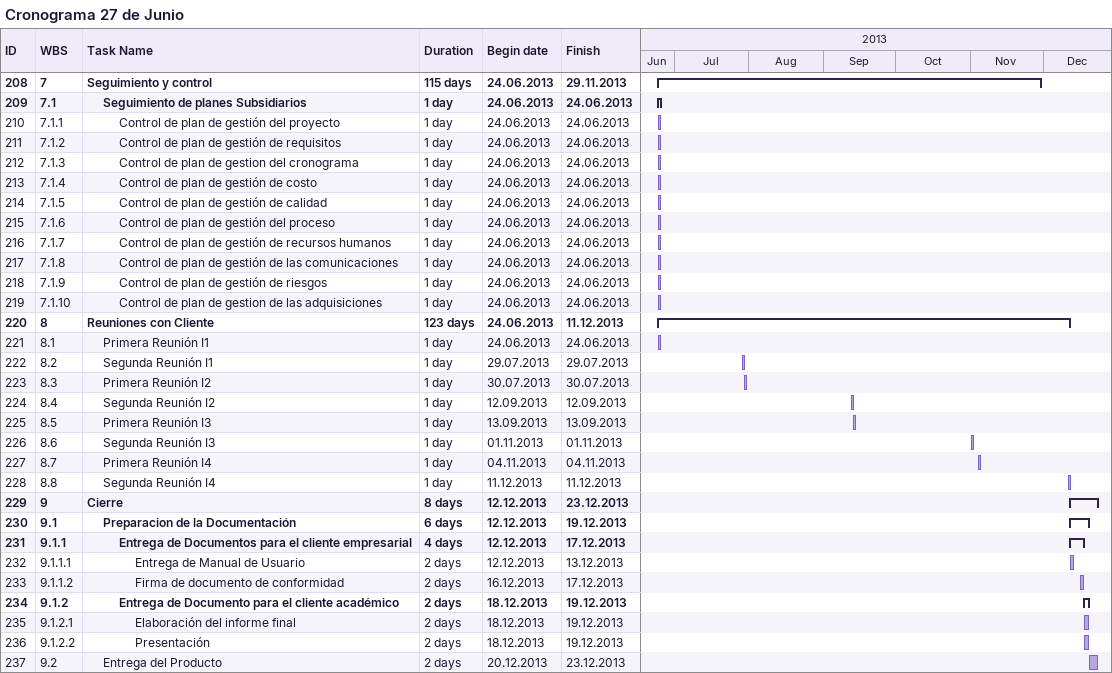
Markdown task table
Cronograma 27 de Junio

| ID | WBS | Task | Duration | Start | Finish |
|---|---|---|---|---|---|
| 208 | 7 | **Seguimiento y control** | 115d | 2013-06-24 | 2013-11-29 |
| 209 | 7.1 | **Seguimiento de planes Subsidiarios** | 1d | 2013-06-24 | 2013-06-24 |
| 210 | 7.1.1 | Control de plan de gestión del proyecto | 1d | 2013-06-24 | 2013-06-24 |
| 211 | 7.1.2 | Control de plan de gestión de requisitos | 1d | 2013-06-24 | 2013-06-24 |
| 212 | 7.1.3 | Control de plan de gestion del cronograma | 1d | 2013-06-24 | 2013-06-24 |
| 213 | 7.1.4 | Control de plan de gestión de costo | 1d | 2013-06-24 | 2013-06-24 |
| 214 | 7.1.5 | Control de plan de gestión de calidad | 1d | 2013-06-24 | 2013-06-24 |
| 215 | 7.1.6 | Control de plan de gestión del proceso | 1d | 2013-06-24 | 2013-06-24 |
| 216 | 7.1.7 | Control de plan de gestión de recursos humanos | 1d | 2013-06-24 | 2013-06-24 |
| 217 | 7.1.8 | Control de plan de gestión de las comunicaciones | 1d | 2013-06-24 | 2013-06-24 |
| 218 | 7.1.9 | Control de plan de gestión de riesgos | 1d | 2013-06-24 | 2013-06-24 |
| 219 | 7.1.10 | Control de plan de gestion de las adquisiciones | 1d | 2013-06-24 | 2013-06-24 |
| 220 | 8 | **Reuniones con Cliente** | 123d | 2013-06-24 | 2013-12-11 |
| 221 | 8.1 | Primera Reunión I1 | 1d | 2013-06-24 | 2013-06-24 |
| 222 | 8.2 | Segunda Reunión I1 | 1d | 2013-07-29 | 2013-07-29 |
| 223 | 8.3 | Primera Reunión I2 | 1d | 2013-07-30 | 2013-07-30 |
| 224 | 8.4 | Segunda Reunión I2 | 1d | 2013-09-12 | 2013-09-12 |
| 225 | 8.5 | Primera Reunión I3 | 1d | 2013-09-13 | 2013-09-13 |
| 226 | 8.6 | Segunda Reunión I3 | 1d | 2013-11-01 | 2013-11-01 |
| 227 | 8.7 | Primera Reunión I4 | 1d | 2013-11-04 | 2013-11-04 |
| 228 | 8.8 | Segunda Reunión I4 | 1d | 2013-12-11 | 2013-12-11 |
| 229 | 9 | **Cierre** | 8d | 2013-12-12 | 2013-12-23 |
| 230 | 9.1 | **Preparacion de la Documentación** | 6d | 2013-12-12 | 2013-12-19 |
| 231 | 9.1.1 | **Entrega de Documentos para el cliente empresarial** | 4d | 2013-12-12 | 2013-12-17 |
| 232 | 9.1.1.1 | Entrega de Manual de Usuario | 2d | 2013-12-12 | 2013-12-13 |
| 233 | 9.1.1.2 | Firma de documento de conformidad | 2d | 2013-12-16 | 2013-12-17 |
| 234 | 9.1.2 | **Entrega de Documento para el cliente académico** | 2d | 2013-12-18 | 2013-12-19 |
| 235 | 9.1.2.1 | Elaboración del informe final | 2d | 2013-12-18 | 2013-12-19 |
| 236 | 9.1.2.2 | Presentación | 2d | 2013-12-18 | 2013-12-19 |
| 237 | 9.2 | Entrega del Producto | 2d | 2013-12-20 | 2013-12-23 |
